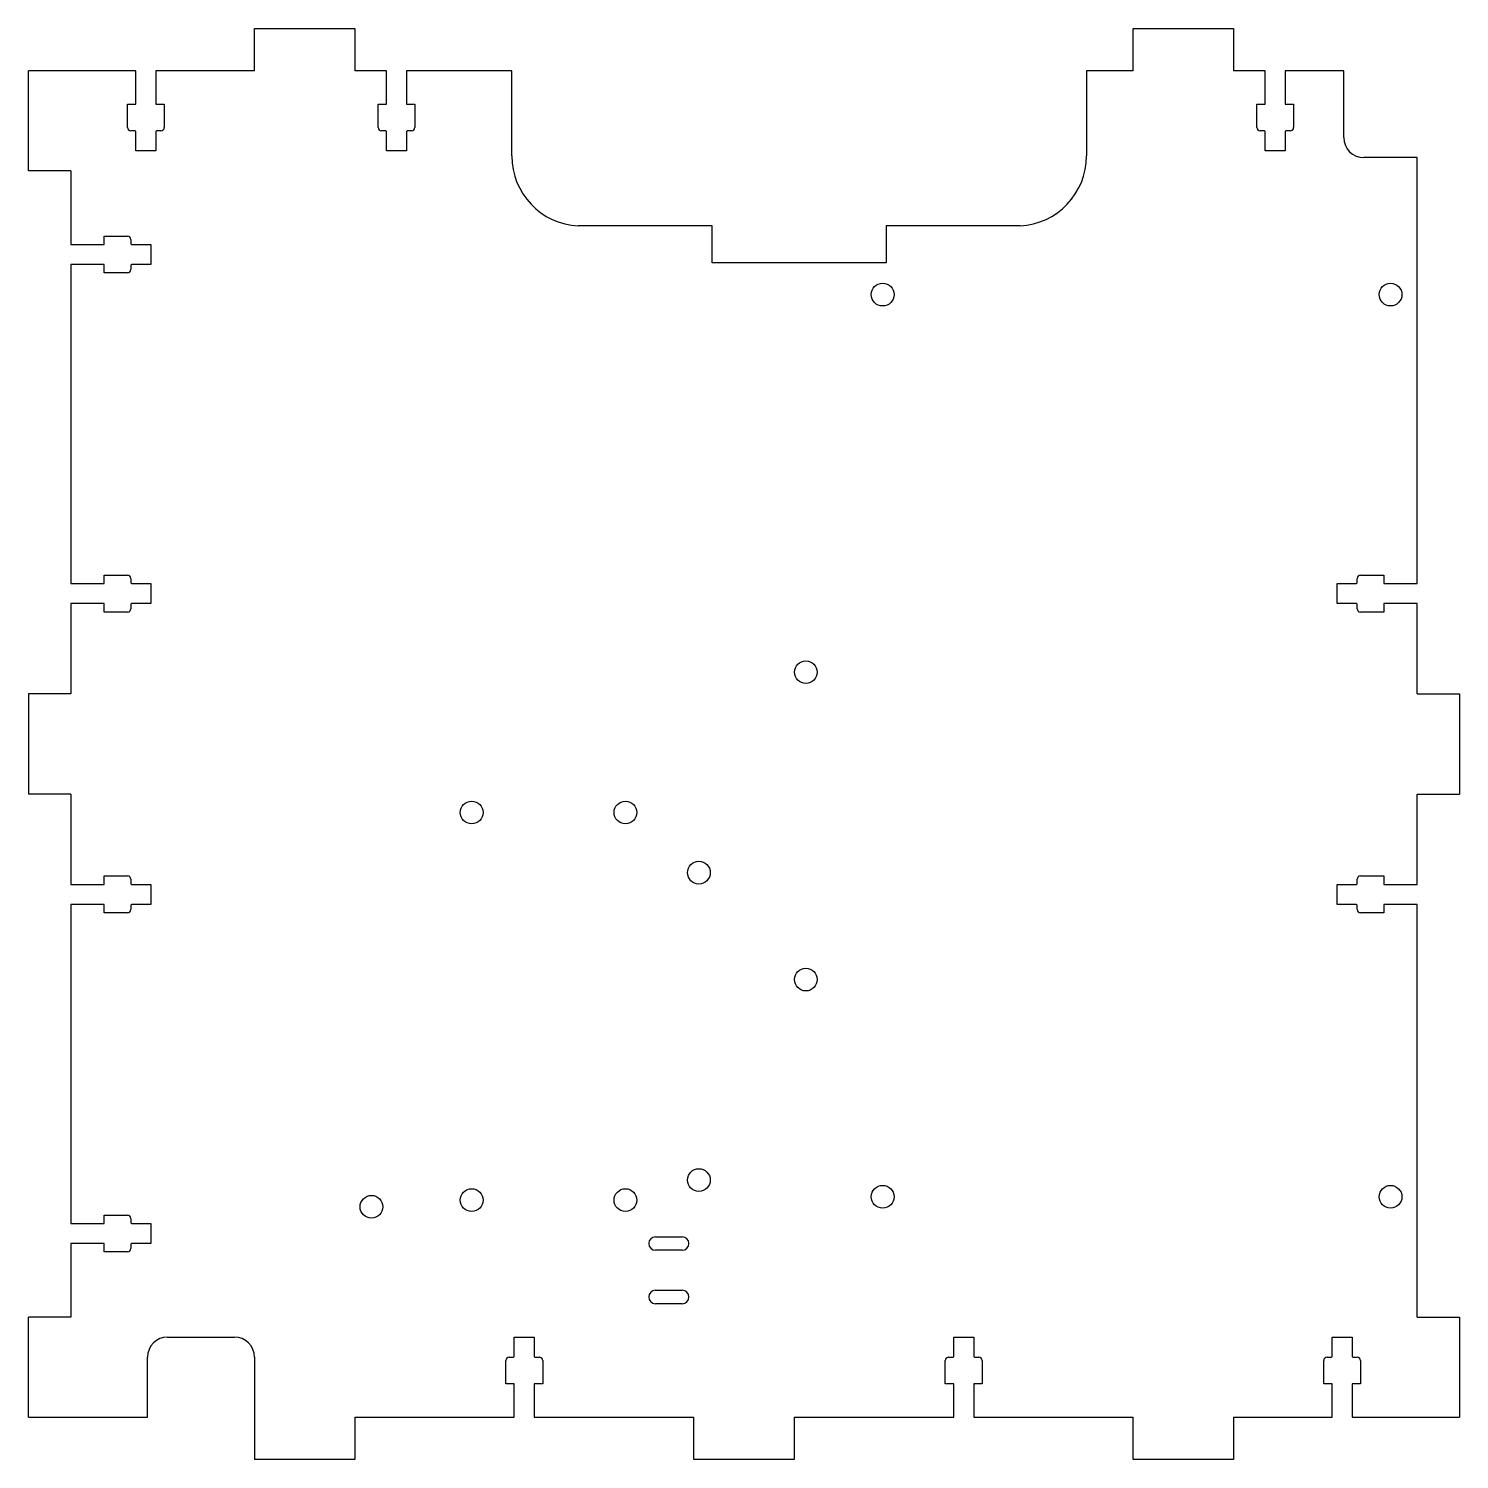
# Model space of a CAD drawing. Header units: millimetres. Extents: x -25 to 189, y -6 to 208.
import ezdxf

# ---------------------------------------------------------------- set-up
doc = ezdxf.new("R2010")
doc.units = ezdxf.units.MM

msp = doc.modelspace()

# ---------------------------------------------------------------- linework, layer by layer
at = {"color": 7, "linetype": 'Continuous', "lineweight": 25}
for p, q in [((9, 201.5), (9, 207.8)), ((9, 207.8), (24, 207.8)), ((24, 207.8), (24, 201.5)), ((140.5, 201.5), (140.5, 207.8)), ((140.5, 207.8), (155.5, 207.8)), ((155.5, 207.8), (155.5, 201.5)), ((-24.8, 186.5), (-24.8, 201.5)), ((-8.75, 201.5), (-24.8, 201.5)), ((-8.75, 196.5), (-8.75, 201.5)), ((-5.75, 201.5), (-5.75, 196.5)), ((9, 201.5), (-5.75, 201.5)), ((28.75, 201.5), (24, 201.5)), ((28.75, 196.5), (28.75, 201.5)), ((31.75, 201.5), (31.75, 196.5)), ((47.5, 201.5), (31.75, 201.5)), ((47.5, 188.75), (47.5, 201.5)), ((133.5, 201.5), (133.5, 188.75)), ((140.5, 201.5), (133.5, 201.5)), ((160.25, 201.5), (155.5, 201.5)), ((160.25, 196.5), (160.25, 201.5)), ((163.25, 201.5), (163.25, 196.5)), ((172, 201.5), (163.25, 201.5)), ((172, 191.5), (172, 201.5)), ((-10, 196.5), (-8.75, 196.5)), ((-10, 193), (-10, 196.5)), ((-5.75, 196.5), (-4.5, 196.5)), ((-4.5, 196.5), (-4.5, 193)), ((27.5, 196.5), (28.75, 196.5)), ((27.5, 193), (27.5, 196.5)), ((31.75, 196.5), (33, 196.5)), ((33, 196.5), (33, 193)), ((159, 196.5), (160.25, 196.5)), ((159, 193), (159, 196.5)), ((163.25, 196.5), (164.5, 196.5)), ((164.5, 196.5), (164.5, 193)), ((-8.85, 192.5), (-9.5, 192.5)), ((-8.75, 192.4), (-8.85, 192.5)), ((-8.75, 189.5), (-8.75, 192.4)), ((-5.65, 192.5), (-5.75, 192.4)), ((-5.75, 192.4), (-5.75, 189.5)), ((-5, 192.5), (-5.65, 192.5)), ((28.65, 192.5), (28, 192.5)), ((28.75, 192.4), (28.65, 192.5)), ((28.75, 189.5), (28.75, 192.4)), ((31.85, 192.5), (31.75, 192.4)), ((31.75, 192.4), (31.75, 189.5)), ((32.5, 192.5), (31.85, 192.5)), ((160.15, 192.5), (159.5, 192.5)), ((160.25, 192.4), (160.15, 192.5)), ((160.25, 189.5), (160.25, 192.4)), ((163.35, 192.5), (163.25, 192.4)), ((163.25, 192.4), (163.25, 189.5)), ((164, 192.5), (163.35, 192.5)), ((-5.75, 189.5), (-8.75, 189.5)), ((31.75, 189.5), (28.75, 189.5)), ((163.25, 189.5), (160.25, 189.5)), ((183, 188.5), (175, 188.5)), ((183, 124.75), (183, 188.5)), ((-18.5, 186.5), (-24.8, 186.5)), ((-18.5, 186.5), (-18.5, 175.5)), ((77.5, 178.265), (57.447, 178.265)), ((77.5, 172.75), (77.5, 178.265)), ((103.5, 178.265), (103.5, 172.75)), ((123.553, 178.265), (103.5, 178.265)), ((-13.5, 176.75), (-10, 176.75)), ((-13.5, 175.5), (-13.5, 176.75)), ((-9.5, 176.25), (-9.5, 175.6)), ((-9.5, 175.6), (-9.4, 175.5)), ((-18.5, 175.5), (-13.5, 175.5)), ((-9.4, 175.5), (-6.5, 175.5)), ((-6.5, 175.5), (-6.5, 172.5)), ((-18.5, 172.5), (-18.5, 124.75)), ((-13.5, 172.5), (-18.5, 172.5)), ((-13.5, 171.25), (-13.5, 172.5)), ((-9.4, 172.5), (-9.5, 172.4)), ((-9.5, 172.4), (-9.5, 171.75)), ((-6.5, 172.5), (-9.4, 172.5)), ((103.5, 172.75), (77.5, 172.75)), ((-10, 171.25), (-13.5, 171.25)), ((-18.5, 124.75), (-13.5, 124.75)), ((-13.5, 126), (-10, 126)), ((-13.5, 124.75), (-13.5, 126)), ((-9.5, 125.5), (-9.5, 124.85)), ((-9.5, 124.85), (-9.4, 124.75)), ((-9.4, 124.75), (-6.5, 124.75)), ((-6.5, 124.75), (-6.5, 121.75)), ((171, 124.75), (173.9, 124.75)), ((171, 121.75), (171, 124.75)), ((173.9, 124.75), (174, 124.85)), ((174, 124.85), (174, 125.5)), ((174.5, 126), (178, 126)), ((178, 126), (178, 124.75)), ((178, 124.75), (183, 124.75)), ((-18.5, 121.75), (-18.5, 108.25)), ((-13.5, 121.75), (-18.5, 121.75)), ((-13.5, 120.5), (-13.5, 121.75)), ((-10, 120.5), (-13.5, 120.5)), ((-9.4, 121.75), (-9.5, 121.65)), ((-9.5, 121.65), (-9.5, 121)), ((-6.5, 121.75), (-9.4, 121.75)), ((173.9, 121.75), (171, 121.75)), ((174, 121.65), (173.9, 121.75)), ((174, 121), (174, 121.65)), ((178, 120.5), (174.5, 120.5)), ((178, 121.75), (178, 120.5)), ((183, 121.75), (178, 121.75)), ((183, 108.25), (183, 121.75)), ((-24.8, 108.25), (-24.8, 93.25)), ((-18.5, 108.25), (-24.8, 108.25)), ((183, 108.25), (189.3, 108.25)), ((189.3, 108.25), (189.3, 93.25)), ((-18.5, 93.25), (-24.8, 93.25)), ((-18.5, 93.25), (-18.5, 79.75)), ((183, 93.25), (189.3, 93.25)), ((183, 79.75), (183, 93.25)), ((-18.5, 79.75), (-13.5, 79.75)), ((-13.5, 81), (-10, 81)), ((-13.5, 79.75), (-13.5, 81)), ((-9.5, 80.5), (-9.5, 79.85)), ((-9.5, 79.85), (-9.4, 79.75)), ((-9.4, 79.75), (-6.5, 79.75)), ((-6.5, 79.75), (-6.5, 76.75)), ((171, 79.75), (173.9, 79.75)), ((171, 76.75), (171, 79.75)), ((173.9, 79.75), (174, 79.85)), ((174, 79.85), (174, 80.5)), ((174.5, 81), (178, 81)), ((178, 81), (178, 79.75)), ((178, 79.75), (183, 79.75)), ((-18.5, 76.75), (-18.5, 29)), ((-13.5, 76.75), (-18.5, 76.75)), ((-13.5, 75.5), (-13.5, 76.75)), ((-10, 75.5), (-13.5, 75.5)), ((-9.4, 76.75), (-9.5, 76.65)), ((-9.5, 76.65), (-9.5, 76)), ((-6.5, 76.75), (-9.4, 76.75)), ((173.9, 76.75), (171, 76.75)), ((174, 76.65), (173.9, 76.75)), ((174, 76), (174, 76.65)), ((178, 75.5), (174.5, 75.5)), ((178, 76.75), (178, 75.5)), ((183, 76.75), (178, 76.75)), ((183, 15), (183, 76.75)), ((-13.5, 30.25), (-10, 30.25)), ((-13.5, 29), (-13.5, 30.25)), ((-18.5, 29), (-13.5, 29)), ((-9.5, 29.75), (-9.5, 29.1)), ((-9.5, 29.1), (-9.4, 29)), ((-9.4, 29), (-6.5, 29)), ((-6.5, 29), (-6.5, 26)), ((-18.5, 26), (-18.5, 15)), ((-13.5, 26), (-18.5, 26)), ((-13.5, 24.75), (-13.5, 26)), ((-9.4, 26), (-9.5, 25.9)), ((-9.5, 25.9), (-9.5, 25.25)), ((-6.5, 26), (-9.4, 26)), ((69, 27), (73, 27)), ((-10, 24.75), (-13.5, 24.75)), ((73, 25), (69, 25)), ((69, 19), (73, 19)), ((-24.8, 0), (-24.8, 15)), ((-18.5, 15), (-24.8, 15)), ((73, 17), (69, 17)), ((183, 15), (189.3, 15)), ((189.3, 15), (189.3, 0)), ((-4, 12), (6, 12)), ((47.875, 12), (50.875, 12)), ((47.875, 9.1), (47.875, 12)), ((50.875, 12), (50.875, 9.1)), ((113.625, 12), (116.625, 12)), ((113.625, 9.1), (113.625, 12)), ((116.625, 12), (116.625, 9.1)), ((170.25, 12), (173.25, 12)), ((170.25, 9.1), (170.25, 12)), ((173.25, 12), (173.25, 9.1)), ((-7, 0), (-7, 9)), ((9, 9), (9, -6.3)), ((47.125, 9), (47.775, 9)), ((47.775, 9), (47.875, 9.1)), ((50.875, 9.1), (50.975, 9)), ((50.975, 9), (51.625, 9)), ((112.875, 9), (113.525, 9)), ((113.525, 9), (113.625, 9.1)), ((116.625, 9.1), (116.725, 9)), ((116.725, 9), (117.375, 9)), ((169.5, 9), (170.15, 9)), ((170.15, 9), (170.25, 9.1)), ((173.25, 9.1), (173.35, 9)), ((173.35, 9), (174, 9)), ((46.625, 5), (46.625, 8.5)), ((52.125, 8.5), (52.125, 5)), ((112.375, 5), (112.375, 8.5)), ((117.875, 8.5), (117.875, 5)), ((169, 5), (169, 8.5)), ((174.5, 8.5), (174.5, 5)), ((47.875, 5), (46.625, 5)), ((47.875, 0), (47.875, 5)), ((50.875, 5), (50.875, 0)), ((52.125, 5), (50.875, 5)), ((113.625, 5), (112.375, 5)), ((113.625, 0), (113.625, 5)), ((116.625, 5), (116.625, 0)), ((117.875, 5), (116.625, 5)), ((170.25, 5), (169, 5)), ((170.25, 0), (170.25, 5)), ((173.25, 5), (173.25, 0)), ((174.5, 5), (173.25, 5)), ((-24.8, 0), (-7, 0)), ((24, 0), (47.875, 0)), ((24, 0), (24, -6.3)), ((50.875, 0), (74.75, 0)), ((74.75, -6.3), (74.75, 0)), ((89.75, 0), (113.625, 0)), ((89.75, 0), (89.75, -6.3)), ((116.625, 0), (140.5, 0)), ((140.5, -6.3), (140.5, 0)), ((155.5, 0), (170.25, 0)), ((155.5, 0), (155.5, -6.3)), ((173.25, 0), (189.3, 0)), ((24, -6.3), (9, -6.3)), ((89.75, -6.3), (74.75, -6.3)), ((155.5, -6.3), (140.5, -6.3))]:
    msp.add_line(p, q, dxfattribs=at)
for centre in [(103, 168), (179, 168), (91.5, 111.5), (41.5, 90.5), (64.5, 90.5), (75.5, 81.5), (91.5, 65.5), (75.5, 35.5), (103, 33), (179, 33), (26.5, 31.5), (41.5, 32.5), (64.5, 32.5)]:
    msp.add_circle(centre, 1.7, dxfattribs=at)
for centre, radius, start, end in [((-9.5, 193), 0.5, 180, 270), ((-5, 193), 0.5, 270, 0), ((28, 193), 0.5, 180, 270), ((32.5, 193), 0.5, 270, 0), ((159.5, 193), 0.5, 180, 270), ((164, 193), 0.5, 270, 0), ((175, 191.5), 3, 180, 270), ((58, 188.75), 10.5, 180, 266.98304), ((123, 188.75), 10.5, 273.01696, 0), ((-10, 176.25), 0.5, 0, 90), ((-10, 171.75), 0.5, 270, 0), ((-10, 125.5), 0.5, 0, 90), ((174.5, 125.5), 0.5, 90, 180), ((-10, 121), 0.5, 270, 0), ((174.5, 121), 0.5, 180, 270), ((-10, 80.5), 0.5, 0, 90), ((174.5, 80.5), 0.5, 90, 180), ((-10, 76), 0.5, 270, 0), ((174.5, 76), 0.5, 180, 270), ((-10, 29.75), 0.5, 0, 90), ((69, 26), 1, 90, 270), ((73, 26), 1, 270, 90), ((-10, 25.25), 0.5, 270, 0), ((69, 18), 1, 90, 270), ((73, 18), 1, 270, 90), ((-4, 9), 3, 90, 180), ((6, 9), 3, 0, 90), ((47.125, 8.5), 0.5, 90, 180), ((51.625, 8.5), 0.5, 0, 90), ((112.875, 8.5), 0.5, 90, 180), ((117.375, 8.5), 0.5, 0, 90), ((169.5, 8.5), 0.5, 90, 180), ((174, 8.5), 0.5, 0, 90)]:
    msp.add_arc(centre, radius, start, end, dxfattribs=at)

doc.saveas('drawing.dxf')
